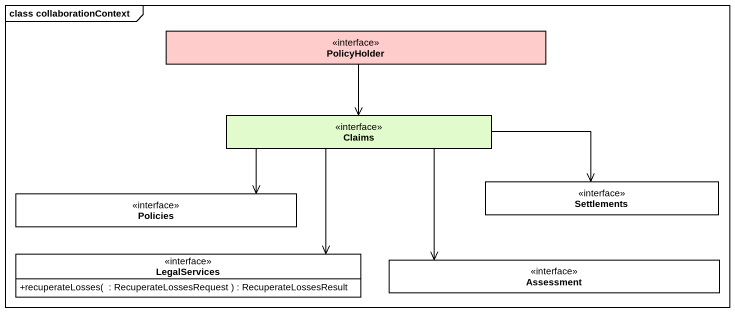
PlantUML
@startuml
mainframe class collaborationContext
hide circle
hide empty members
skinparam classAttributeIconSize 0
interface PolicyHolder #FFCCCC
interface Claims #E1FBCD
interface Policies
interface Settlements
interface LegalServices {
  +recuperateLosses(  : RecuperateLossesRequest ) : RecuperateLossesResult
}
interface Assessment
PolicyHolder --> Claims
Claims -left-> Policies
Claims -right-> Settlements
Claims --> LegalServices
Claims --> Assessment
@enduml
